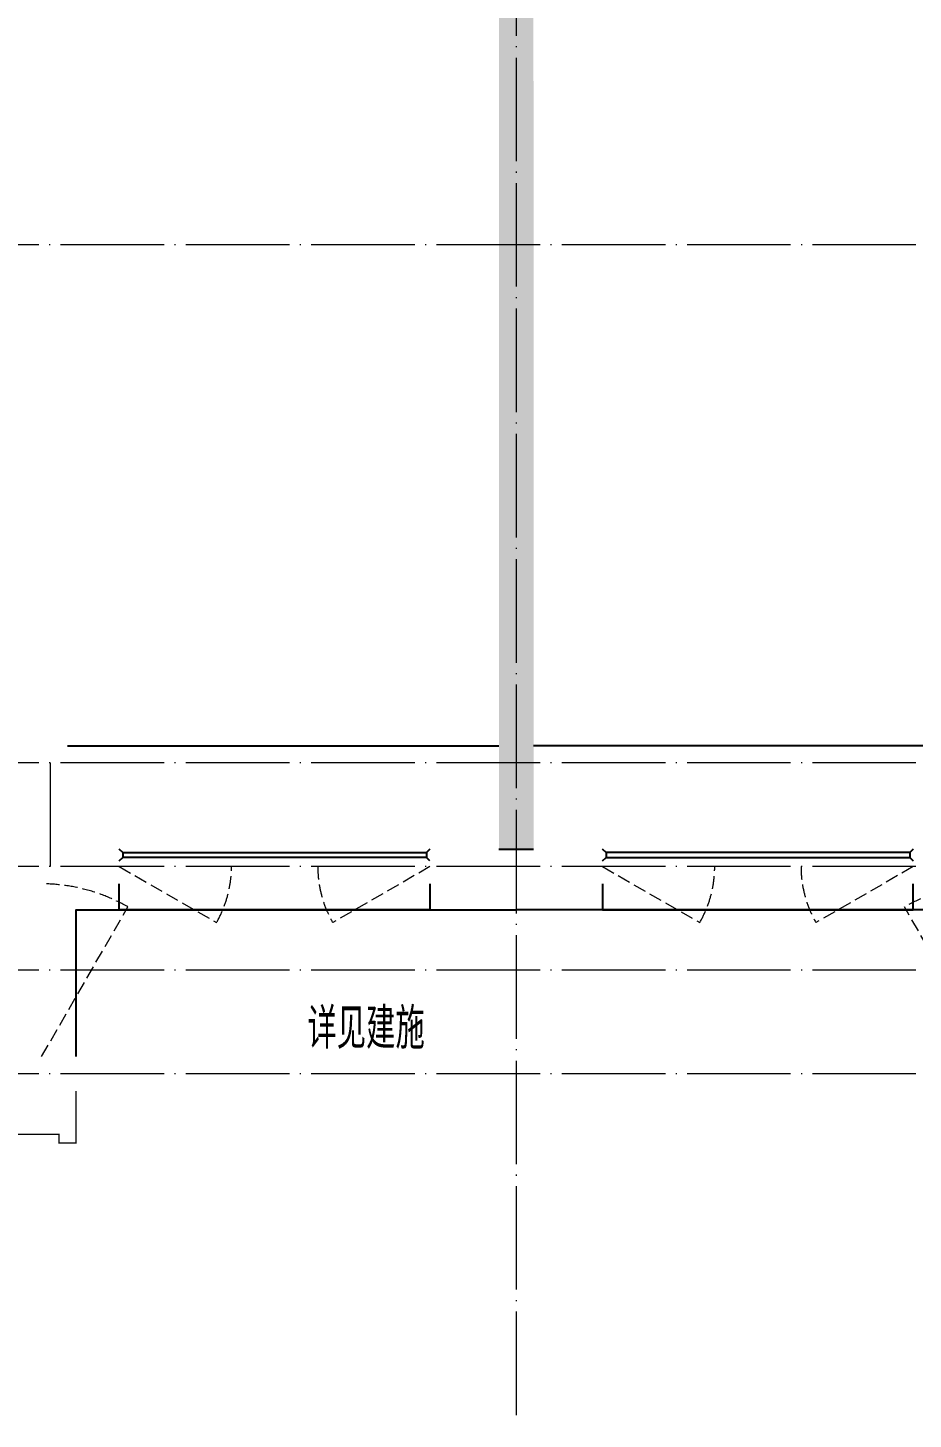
# Model space of a CAD drawing. Extents: x -518115 to 1124316, y -209821 to 1628073.
# Drawn here: x 850087 to 855217, y 593449 to 601506 of the extents above; entities that cross this region are included whole.
import ezdxf

# ---------------------------------------------------------------- set-up
doc = ezdxf.new("R2010")
doc.units = 0
doc.header["$LTSCALE"] = 1000
doc.header["$MEASUREMENT"] = 0
doc.linetypes.add('DASH', pattern=[0.35, 0.25, -0.1])
doc.linetypes.add('DOTE', pattern=[2.42, 2, -0.2, 0.02, -0.2])
for name, color, linetype in [('3-栏杆1', 135, 'Continuous'), ('3.5方案汇报，与郭总、侯月琴确定户型_t8$0$2020.03.04 -1安徽标准化洋房户型(UA）_t8_t8$0$看线', 154, 'Continuous'), ('PUB_TEXT', 4, 'Continuous'), ('保温', 6, 'Continuous'), ('看线', 251, 'Continuous')]:
    doc.layers.add(name, color=color, linetype=linetype)
doc.layers.add('DOTE', color=19, linetype='DOTE', lineweight=9)
doc.layers.add('WINDOW', color=144, linetype='Continuous', lineweight=15)
doc.styles.add('_TCH_AXIS', font='COMPLEX', dxfattribs={"bigfont": 'GBCBIG'})
pattern_1 = [(45, (-445516.58, -596748.81), (0, 47.4157523), [100.584, -33.528]), (135, (-445492.87, -596725.102), (3e-15, 47.4157523), [100.584, -33.528])]

# ---------------------------------------------------------------- blocks, each defined once
blk = doc.blocks.new('A$C718F517F')
at = {"layer": '保温', "linetype": 'ByBlock', "ltscale": 10}
h = blk.add_hatch(dxfattribs=at)
h.set_pattern_fill('AR-HBONE', color=251, scale=55)
h.set_pattern_definition(pattern_1)
edge = h.paths.add_edge_path()
edge.add_line((200, 5100), (200.1, 7700))
edge.add_line((200.1, 7700), (0.1, 7700))
edge.add_line((0.1, 7700), (0, 5100))
edge.add_line((0, 5100), (200, 5100))
h = blk.add_hatch(dxfattribs=at)
h.set_pattern_fill('AR-HBONE', color=251, scale=55)
h.set_pattern_definition(pattern_1)
edge = h.paths.add_edge_path()
edge.add_line((900, 4900), (900, 5100))
edge.add_line((900, 5100), (-700, 5100))
edge.add_line((-700, 5100), (-700, 4900))
edge.add_line((-700, 4900), (900, 4900))
at = {"layer": '保温', "linetype": 'Continuous', "ltscale": 10}
h = blk.add_hatch(dxfattribs=at)
h.set_pattern_fill('HEX', color=251, scale=10, angle=90, style=0)
h.set_pattern_definition([(90, (-503782.47, -516048.461), (-16.49778, 1e-15), [9.525, -19.05]), (210, (-503782.47, -516048.461), (8.24889, -14.2874966), [9.525, -19.05]), (150, (-503782.47, -516038.936), (-8.24889, -14.2874966), [9.525, -19.05])])
h.paths.add_polyline_path([(0.1, 0), (200.1, 0), (200, 4900), (0, 4900)])
at = {"layer": '保温', "color": 251, "linetype": 'ByBlock', "ltscale": 10}
for p, q in [((0, 7700), (200, 7700)), ((0, 4900), (200, 4900)), ((0, 0), (200, 0))]:
    blk.add_line(p, q, dxfattribs=at)
blk = doc.blocks.new('HFHFTHFD')
at = {"layer": 'DOTE', "linetype": 'DOTE', "ltscale": 0.3}
for p, q in [((445616.6, 612948.8), (445616.6, 593448.8)), ((472616.6, 600248.8), (418616.6, 600248.8)), ((472616.6, 597248.8), (418616.6, 597248.8)), ((442916.6, 597248.8), (442916.6, 596648.8)), ((472616.6, 596648.8), (418616.6, 596648.8)), ((472616.6, 596048.8), (418616.6, 596048.8)), ((472616.6, 595448.8), (418616.6, 595448.8))]:
    blk.add_line(p, q, dxfattribs=at)

msp = doc.modelspace()

# ---------------------------------------------------------------- linework, layer by layer
at = {"color": 30, "const_width": 8}
msp.add_lwpolyline([(850366.6, 595348.8), (850366.6, 595048.8), (850266.6, 595048.8), (850266.6, 595098.8), (849216.6, 595098.8), (849216.6, 595348.8)], dxfattribs=at)
at = {"layer": '3-栏杆1', "color": 5}
for p, q in [((850616.6, 596748.8), (850636.8, 596731)), ((850636.8, 596731), (850616.6, 596748.8)), ((850616.6, 596681.9), (850636.8, 596701.7)), ((850636.8, 596701.7), (850616.6, 596681.9)), ((850636.8, 596731), (850636.8, 596701.7)), ((850636.8, 596731), (852396.3, 596731)), ((852396.3, 596701.7), (850636.8, 596701.7)), ((852416.6, 596748.8), (852396.3, 596731)), ((852396.3, 596731), (852416.6, 596748.8)), ((852396.3, 596731), (852396.3, 596701.7)), ((852416.6, 596681.9), (852396.3, 596701.7)), ((853416.6, 596748.8), (853436.8, 596731)), ((853436.8, 596731), (853416.6, 596748.8)), ((853416.6, 596681.9), (853436.8, 596701.7)), ((853436.8, 596731), (853436.8, 596701.7)), ((855196.3, 596731), (853436.8, 596731)), ((853436.8, 596701.7), (855196.3, 596701.7)), ((855216.6, 596748.8), (855196.3, 596731)), ((855196.3, 596731), (855216.6, 596748.8)), ((855196.3, 596731), (855196.3, 596701.7)), ((855216.6, 596681.9), (855196.3, 596701.7)), ((855196.3, 596701.7), (855216.6, 596681.9))]:
    msp.add_line(p, q, dxfattribs=at)
at = {"layer": '3.5方案汇报，与郭总、侯月琴确定户型_t8$0$2020.03.04 -1安徽标准化洋房户型(UA）_t8_t8$0$看线', "ltscale": 10}
for p, q in [((850316.6, 597348.8), (852816.6, 597348.8)), ((855516.6, 597348.8), (853016.6, 597348.8))]:
    msp.add_line(p, q, dxfattribs=at)
at = {"layer": 'WINDOW', "color": 250, "linetype": 'DASH', "ltscale": 0.3}
for points in [[(850616.6, 596648.8), (851179.7, 596324.2, 0.131485), (851266.6, 596648.8)], [(852416.6, 596648.8), (851853.4, 596324.2, -0.131485), (851766.6, 596648.8)], [(853416.6, 596648.8), (853979.7, 596324.2, 0.131485), (854066.6, 596648.8)], [(855216.6, 596648.8), (854653.4, 596324.2, -0.131485), (854566.6, 596648.8)], [(850166.6, 595548.8), (850666.6, 596414.8, 0.131652), (850166.6, 596548.8)], [(855666.6, 595548.8), (855166.6, 596414.8, -0.131652), (855666.6, 596548.8)]]:
    msp.add_lwpolyline(points, format="xyb", dxfattribs=at)
at = {"layer": '看线', "color": 202, "ltscale": 0.5}
for points in [[(852416.6, 596548.8), (852416.6, 596398.8), (850616.6, 596398.8), (850616.6, 596548.8)], [(853416.6, 596548.8), (853416.6, 596398.8), (855216.6, 596398.8), (855216.6, 596548.8)], [(850366.6, 595548.8), (850366.6, 596398.8), (852916.6, 596398.8)], [(855466.6, 595548.8), (855466.6, 596398.8), (852916.6, 596398.8)]]:
    msp.add_lwpolyline(points, dxfattribs=at)

# ---------------------------------------------------------------- block references
for name, p in [('HFHFTHFD', (407300, 0)), ('A$C718F517F', (852816.6, 596748.8))]:
    msp.add_blockref(name, p)

# ---------------------------------------------------------------- texts
at = {"layer": 'PUB_TEXT', "style": '_TCH_AXIS'}
msp.add_text('详见建施', height=236.31, dxfattribs=at).set_placement((851706.2, 595593.5))

doc.saveas('drawing.dxf')
